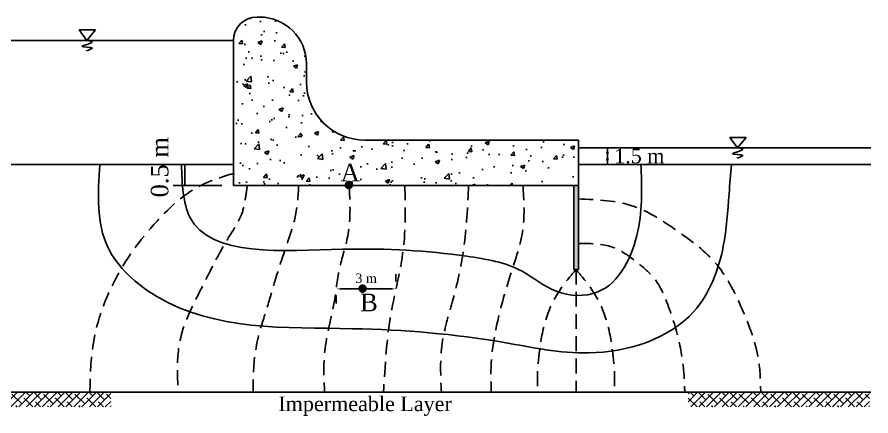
# Model space of a CAD drawing. Header units: millimetres. Extents: x 32 to 511, y 120 to 431.
# Drawn here: x 381.3 to 454.4, y 305.9 to 340 of the extents above; entities that cross this region are included whole.
import ezdxf

# ---------------------------------------------------------------- set-up
doc = ezdxf.new("R2010")
doc.units = ezdxf.units.MM
doc.linetypes.add('DASHED', pattern=[19.05, 12.7, -6.35])
doc.styles.add('TIMES', font='times.ttf')
doc.dimstyles.new('ISO-25', dxfattribs={"dimtxt": 2.5, "dimasz": 2.5, "dimexe": 1.25, "dimexo": 0.625, "dimtad": 1, "dimtxsty": 'Standard', "dimcen": 2.5, "dimadec": 0, "dimazin": 0, "dimtfac": 1, "dimtmove": 0, "dimatfit": 3, "dimfxl": 1, "dimarcsym": 0})

# ---------------------------------------------------------------- blocks, each defined once
blk = doc.blocks.new('*D7')
at = {"color": 0, "linetype": 'DASHED', "lineweight": -2, "transparency": 16777216}
for p, q in [((413.746, 317.371), (413.746, 317.996)), ((408.991, 316.746), (413.396, 316.746)), ((408.641, 316.17), (408.641, 315.496))]:
    blk.add_line(p, q, dxfattribs=at)
at = {"color": 0, "linetype": 'DASHED', "transparency": 16777216}
for points in [[(408.991, 316.804), (408.991, 316.687), (408.641, 316.746)], [(413.396, 316.804), (413.396, 316.687), (413.746, 316.746)]]:
    blk.add_solid(points, dxfattribs=at)
at = {"layer": 'Defpoints', "color": 0, "linetype": 'DASHED', "transparency": 16777216}
for p in [(408.641, 316.795), (413.746, 316.746), (413.746, 316.746)]:
    blk.add_point(p, dxfattribs=at)
at = {"color": 0, "linetype": 'DASHED', "transparency": 16777216, "insert": (411.193, 317.653), "char_height": 0.8, "attachment_point": 5, "style": 'TIMES'}
blk.add_mtext('3 m', dxfattribs=at)

msp = doc.modelspace()

# ---------------------------------------------------------------- hatches: boundary and pattern name
h = msp.add_hatch()
h.set_pattern_fill('AR-CONC', color=256, scale=0.02, style=0)
h.set_pattern_definition([(50, (230.6828, 149.574), (3.643693, -0.318782), [0.381, -4.191]), (355, (230.6828, 149.574), (-0.704857, 3.821133), [0.3048, -3.3528]), (100.451, (230.9864, 149.5474), (2.93885, 3.502334), [0.3238, -3.5618]), (46.1842, (230.683, 150.59), (5.42158, -0.84085), [0.5715, -6.2865]), (96.6356, (231.1346, 150.52), (4.74808, 4.94851), [0.4857, -5.3427]), (351.184, (230.683, 150.59), (4.74809, 4.9485), [0.4572, -5.0292]), (21, (231.1908, 150.336), (3.032298, -2.04531), [0.381, -4.191]), (326, (231.1908, 150.336), (1.23604, 3.68376), [0.3048, -3.3528]), (71.4514, (231.4435, 150.1656), (4.26833, 1.638457), [0.3238, -3.5618]), (37.5, (230.6828, 149.574), (0.061772, 1.691101), [0, -3.31216, 0, -3.4036, 0, -3.3655]), (7.5, (230.6828, 149.574), (1.336393, 2.003611), [0, -1.94056, 0, -3.23596, 0, -1.2827]), (327.5, (229.55, 149.574), (2.711812, -0.114575), [0, -1.27, 0, -3.9624, 0, -5.2578]), (317.5, (229.042, 149.574), (2.962584, 0.50853), [0, -1.651, 0, -2.63144, 0, -3.7338])])
h.paths.add_polyline_path([(429.346, 329.471), (411.088, 329.471, -0.414214), (406.088, 334.471), (406.088, 336.004, 0.414214), (402.088, 340.004), (401.846, 340.004, 0.414214), (399.846, 338.004), (399.846, 325.604), (429.346, 325.604)])
at = {"linetype": 'DASHED'}
for points in [[(409.412, 325.63, 1), (410.012, 325.63, 1)], [(410.594, 316.772, 1), (411.194, 316.772, 1)], [(410.594, 316.772, 1), (411.194, 316.772, 1)]]:
    msp.add_hatch(color=256, dxfattribs=at).paths.add_polyline_path(points)
msp.add_hatch(color=256).paths.add_polyline_path([(429.346, 325.604), (428.946, 325.604), (428.946, 318.404), (429.346, 318.404)])
h = msp.add_hatch()
h.set_pattern_fill('ANSI38', color=256, scale=0.15, style=0)
h.set_pattern_definition([(45, (-118.34515, -329.23277), (-0.3367596, 0.3367596), []), (135, (-118.34515, -329.23277), (-1.0102788, 0.3367596), [1.190625, -0.714375])])
h.paths.add_polyline_path([(389.364, 307.899), (373.839, 307.899), (373.839, 306.641), (389.364, 306.641)])
h = msp.add_hatch()
h.set_pattern_fill('ANSI38', color=256, scale=0.15, style=0)
h.set_pattern_definition([(45, (-53.4492, -329.23277), (-0.3367596, 0.3367596), []), (135, (-53.4492, -329.23277), (-1.0102788, 0.3367596), [1.190625, -0.714375])])
h.paths.add_polyline_path([(454.26, 307.899), (438.735, 307.899), (438.735, 306.641), (454.26, 306.641)])

# ---------------------------------------------------------------- linework, layer by layer
for p, q in [((401.846, 340.004), (402.088, 340.004)), ((386.661, 338.898), (388.04, 338.898)), ((387.312, 338.004), (386.661, 338.898)), ((388.04, 338.898), (387.312, 338.004)), ((399.846, 338.004), (373.771, 338.004)), ((399.846, 338.004), (399.846, 325.604)), ((399.846, 338.004), (399.846, 338.004)), ((406.088, 334.471), (406.088, 336.004)), ((429.346, 329.471), (411.088, 329.471)), ((429.346, 325.604), (429.346, 329.471)), ((442.96, 328.813), (442.309, 329.708)), ((442.309, 329.708), (443.687, 329.708)), ((443.687, 329.708), (442.96, 328.813)), ((429.346, 328.813), (454.371, 328.813)), ((431.184, 328.813), (430.334, 328.813)), ((431.834, 327.399), (431.834, 328.813)), ((399.846, 327.399), (373.771, 327.399)), ((398.846, 327.399), (394.696, 327.399)), ((395.696, 325.604), (395.696, 327.399)), ((429.346, 327.399), (454.371, 327.399)), ((431.184, 327.399), (430.334, 327.399)), ((398.846, 325.604), (394.696, 325.604)), ((399.846, 325.604), (429.346, 325.604)), ((428.946, 318.404), (428.946, 325.604)), ((429.346, 325.604), (429.346, 318.404)), ((429.346, 318.404), (428.946, 318.404)), ((454.371, 307.899), (373.771, 307.899))]:
    msp.add_line(p, q)
at = {"linetype": 'DASHED', "ltscale": 0.1}
msp.add_line((429.146, 318.404), (429.146, 307.899), dxfattribs=at)
at = {"linetype": 'DASHED'}
for centre in [(409.712, 325.63), (410.894, 316.772), (410.894, 316.772)]:
    msp.add_circle(centre, 0.3, dxfattribs=at)
for centre, radius, start, end in [((401.846, 338.004), 2, 90, 180), ((402.088, 336.004), 4, 0, 90), ((411.088, 334.471), 5, 180, 270)]:
    msp.add_arc(centre, radius, start, end)
for points in [[(387.312, 338.004), (387.76, 337.864), (386.893, 337.5), (387.76, 337.361), (387.256, 337.109)], [(442.96, 328.813), (443.407, 328.673), (442.54, 328.31), (443.407, 328.17), (442.904, 327.919)], [(388.411, 327.399), (389.104, 320.307), (393.291, 316.097), (410.036, 313.339), (423.015, 312.157), (430.23, 311.27), (439.234, 314.817), (441.745, 320.391), (442.237, 324.864), (442.435, 327.399)], [(395.4, 327.399), (396.119, 322.888), (409.173, 320.136), (419.8, 319.537), (424.554, 318.249), (427.439, 316.545), (431.019, 316.488), (434.438, 321.719), (434.695, 327.399)]]:
    msp.add_spline(points, degree=3)
at = {"linetype": 'DASHED', "ltscale": 0.1}
for points in [[(399.846, 326.621), (397.225, 325.683), (393.31, 322.553), (389.604, 317.285), (387.807, 311.765), (387.569, 307.899)], [(401.028, 325.604), (400.885, 324.584), (400.548, 323.15), (399.577, 321.379), (397.518, 317.607), (396.421, 315.415), (395.482, 313.146), (395.051, 310.054), (395.129, 307.899)], [(405.434, 325.604), (405.127, 322.9), (404.41, 320.547), (403.386, 317.375), (402.67, 314.971), (401.953, 312.566), (401.544, 309.088), (401.544, 307.899)], [(414.511, 325.604), (414.364, 320.083), (413.328, 314.67), (412.683, 307.899)], [(419.96, 325.604), (419.544, 320.201), (418.562, 315.607), (417.702, 312.096), (417.63, 307.899)], [(424.607, 325.604), (424.607, 321.907), (423.547, 317.965), (422.326, 313.434), (421.896, 310.433), (421.896, 307.899)], [(429.346, 324.438), (434.13, 323.793), (437.802, 321.71), (441.177, 318.833), (443.41, 314.864), (444.75, 310.747), (444.949, 307.899)], [(429.346, 320.618), (432.1, 320.37), (434.527, 318.882), (435.917, 317.543), (436.909, 315.609), (437.951, 312.271), (438.398, 309.189), (438.448, 307.899)], [(429.146, 318.404), (427.918, 316.861), (426.699, 314.532), (426.06, 311.702), (425.853, 309.48), (425.853, 307.899)], [(429.146, 318.404), (430.373, 316.861), (431.592, 314.532), (432.231, 311.702), (432.438, 309.48), (432.438, 307.899)]]:
    msp.add_spline(points, degree=3, dxfattribs=at)
msp.add_open_spline([(409.728, 325.662), (409.814, 324.238), (409.959, 321.834), (408.83, 318.629), (408.502, 315.217), (407.471, 311.712), (407.585, 309.064), (407.644, 307.899)], degree=3, knots=[0, 0, 0, 0, 4.225739, 7.137147, 10.058601, 14.490201, 17.96666, 17.96666, 17.96666, 17.96666], dxfattribs=at)
for points in [[(431.703, 328.309), (431.964, 328.309), (431.834, 328.813)], [(395.613, 326.899), (395.779, 326.899), (395.696, 327.399)], [(431.703, 327.878), (431.964, 327.878), (431.834, 327.399)], [(395.613, 326.104), (395.779, 326.104), (395.696, 325.604)]]:
    msp.add_solid(points)

# ---------------------------------------------------------------- texts
at = {"insert": (393.546, 327.157), "char_height": 1.5, "attachment_point": 5, "rotation": 90, "style": 'TIMES'}
msp.add_mtext('{\\fTimes New Roman|b0|i0|c162|p18;0}.{\\fTimes New Roman|b0|i0|c162|p18;5 m}', dxfattribs=at)
at = {"attachment_point": 5, "style": 'TIMES'}
for s, insert, char_height in [('{\\fTimes New Roman|b0|i0|c162|p18;1.5 m}', (434.561, 328.104), 1.25), ('{\\fTimes New Roman|b0|i0|c162|p18;A}', (409.835, 326.704), 1.5), ('{\\fTimes New Roman|b0|i0|c162|p18;B}', (411.439, 315.578), 1.5), ('{\\fTimes New Roman|b0|i0|c162|p18;Impermeable Layer}', (411.106, 306.705), 1.25)]:
    msp.add_mtext(s, dxfattribs=dict(at, insert=insert, char_height=char_height))

# ---------------------------------------------------------------- dimensions: what is measured, and where the dimension line sits
at = {"linetype": 'DASHED'}
dim = msp.add_linear_dim(base=(413.746, 316.746), p1=(408.641, 316.795), p2=(413.746, 316.746), text='3 m', dimstyle='ISO-25', override={"dimtxt": 0.8, "dimasz": 0.35, "dimgap": 0.5, "dimtxsty": 'TIMES'}, dxfattribs=at)
dim.commit()
dim.dimension.update_dxf_attribs({"geometry": '*D7', "text_midpoint": (411.193, 317.653)})

doc.saveas('drawing.dxf')
